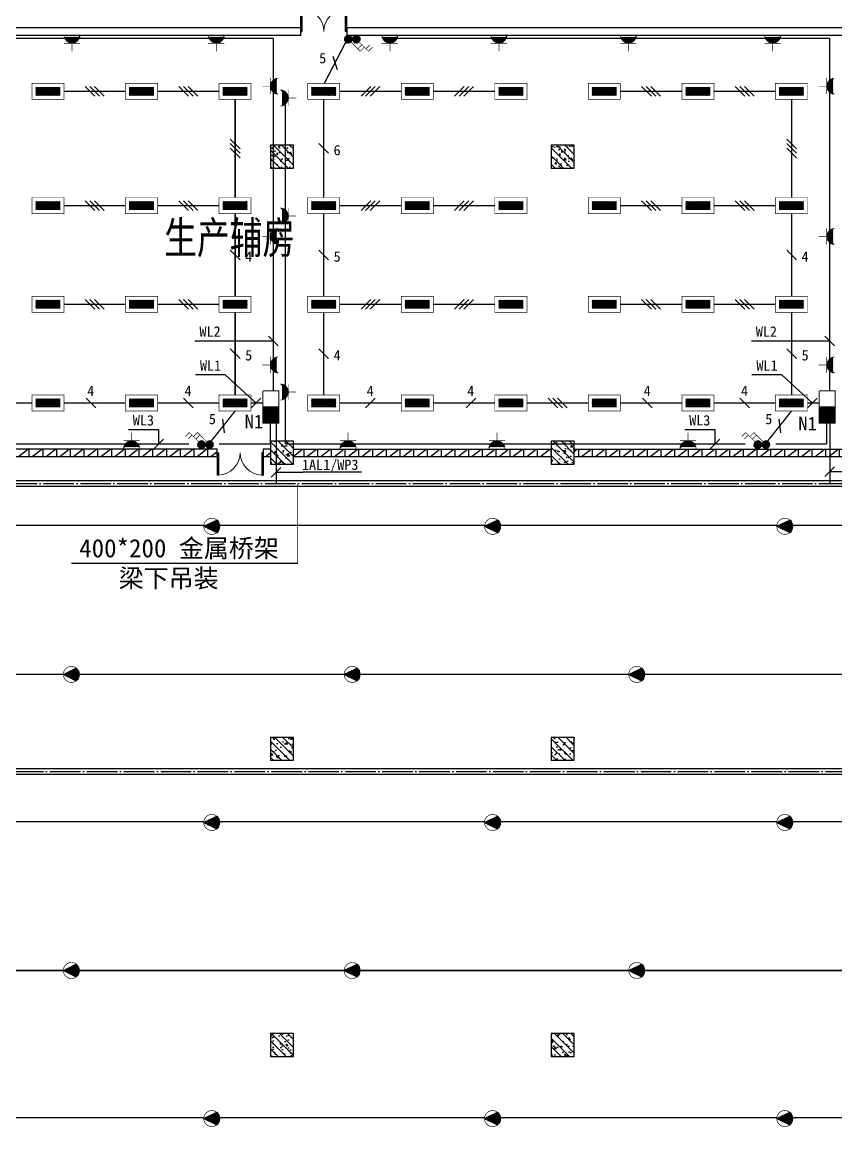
# Model space of a CAD drawing. Header units: millimetres. Extents: x -633009578 to 5705885, y -633235091 to 2571734.
# Drawn here: x 2807105 to 2833770, y 2076350 to 2112540 of the extents above; entities that cross this region are included whole.
import ezdxf

# ---------------------------------------------------------------- set-up
doc = ezdxf.new("R2010")
doc.units = ezdxf.units.MM
doc.header["$LTSCALE"] = 1000
doc.header["$MEASUREMENT"] = 0
doc.linetypes.add('DOTE', pattern=[2.4200000000000004, 2, -0.2, 0.02, -0.2])
doc.layers.get('0').update_dxf_attribs({"color": 9})
for name, color, linetype in [('3T_WOOD', 21, 'Continuous'), ('A-COLUM(柱)', 255, 'Continuous'), ('A-DOOR(门）', 4, 'Continuous'), ('A-HATH(填充)', 8, 'Continuous'), ('A-TEXT(房间)', 243, 'Continuous'), ('A-WALL(墙)', 255, 'Continuous'), ('电-强电平面-标注', 3, 'Continuous'), ('电-强电平面-线缆', 3, 'Continuous'), ('电-桥架', 4, 'Continuous'), ('设备-插座', 3, 'Continuous'), ('设备-照明', 3, 'Continuous'), ('设备-箱柜', 3, 'Continuous')]:
    doc.layers.add(name, color=color, linetype=linetype)
doc.styles.add('_TCH', font='simhei.ttf', dxfattribs={"width": 0.75, "bigfont": 'hztxt.shx'})
doc.styles.add('ELEC-DIM', font='simhei.ttf')
doc.styles.add('IDQSTYLE', font='simhei.ttf', dxfattribs={"width": 0.707, "bigfont": 'hztxt.shx'})
pattern_1 = [(0, (-1310557.920547368, -13.22285339003429), (0, 350), []), (37.875, (-1310157.920547368, -13.22285339003429), (-169.61527734408, 218.0766567528281), []), (90, (-1310157.920547368, -13.22285339003429), (-450, 2.755455298081545e-14), [])]

# ---------------------------------------------------------------- blocks, each defined once
blk = doc.blocks.new('$DorLib2D$00000002')
for p, q in [((-0.5, -5.684341886080802e-17), (-0.5000000000000007, 0.4875)), ((-0.4750000000000007, 0.4875), (-0.5000000000000007, 0.4875)), ((-0.475, -2.842170943040401e-17), (-0.4750000000000007, 0.4875)), ((0.475, -2.842170943040401e-17), (0.4750000000000007, 0.4875)), ((0.4750000000000007, 0.4875), (0.5000000000000007, 0.4875)), ((0.5, -5.684341886080802e-17), (0.5000000000000007, 0.4875)), ((-0.5, -5.684341886080802e-17), (-0.475, -2.842170943040401e-17)), ((0.5, -5.684341886080802e-17), (0.475, -2.842170943040401e-17))]:
    blk.add_line(p, q)
at = {"lineweight": 13}
for centre, start, end in [((-0.4875, -4.263256414560601e-17), 0, 88.53071641864632), ((0.4875, -4.263256414560601e-17), 91.4692835813537, 180)]:
    blk.add_arc(centre, 0.4875, start, end, dxfattribs=at)
blk = doc.blocks.new('_FZH')
h = blk.add_hatch()
h.set_pattern_fill('钢筋混凝土', color=256, scale=0.1, style=0)
h.set_pattern_definition([(45, (0, 0), (-0.1767766952966369, 0.1767766952966369), []), (50, (0, 0), (0.7172601826007535, -0.06275213498259512), [0.07500000000000001, -0.8250000000000001]), (355, (0, 0), (-0.138751333613, 0.7521921337000119), [0.06, -0.66]), (100.4514, (0.05977168000000001, -0.00522934), (0.5785093817140216, 0.6894395420609536), [0.06374019, -0.701142112]), (46.1842, (0, 0.2), (1.067241048625645, -0.1655190143290181), [0.1125, -1.2375]), (96.6356, (0.088936745, 0.186206693), (0.9346627055487033, 0.9741178709004418), [0.095610288, -1.051713]), (351.1842, (0, 0.2), (0.9346619451336272, 0.9741186009253247), [0.09000000000000001, -0.9900000000000001]), (21, (0.1, 0.15), (0.5969070521184617, -0.4026188906653388), [0.07500000000000001, -0.8250000000000001]), (326, (0.1, 0.15), (0.2433153319215824, 0.7251500450468529), [0.06, -0.66]), (71.4514, (0.149742233, 0.116448394), (0.84022262858149, 0.3225304967099524), [0.06374019, -0.701142112]), (37.50000000000001, (0, 0), (0.01215985531729062, 0.3328938538313115), [0, -0.652, 0, -0.67, 0, -0.6625000000000001]), (7.499999999999999, (0, 0), (0.2630695374421486, 0.3944117118823603), [0, -0.382, 0, -0.637, 0, -0.2525]), (-32.5, (-0.223, 0), (0.533822436172409, -0.02255487173437976), [0, -0.25, 0, -0.78, 0, -1.035]), (-42.5, (-0.323, 0), (0.5831861693423862, 0.1001049823323177), [0, -0.325, 0, -0.518, 0, -0.735])])
h.paths.add_polyline_path([(-0.5, -0.5), (0.5, -0.5), (0.5, 0.5), (-0.5, 0.5)])
blk.add_lwpolyline([(-0.5, -0.5), (0.5, -0.5), (0.5, 0.5), (-0.5, 0.5)], close=True)
blk = doc.blocks.new('9-29-1')
at = {"layer": 'A-HATH(填充)'}
h = blk.add_hatch(dxfattribs=at)
h.set_pattern_fill('空心砖', color=256, scale=100, style=0)
h.set_pattern_definition(pattern_1)
h.paths.add_polyline_path([(1150915.598288357, 1420577.113137866), (1150915.598288357, 1420337.113137866), (1157620.598288589, 1420337.113137874), (1157620.598288589, 1420577.113137874)])
h = blk.add_hatch(dxfattribs=at)
h.set_pattern_fill('空心砖', color=256, scale=100, style=0)
h.set_pattern_definition(pattern_1)
h.paths.add_polyline_path([(1159365.598288357, 1420337.113137871), (1159365.598288357, 1420577.113137871), (1159120.598288589, 1420577.113137874), (1159120.598288589, 1420337.113137874)])
h = blk.add_hatch(dxfattribs=at)
h.set_pattern_fill('空心砖', color=256, scale=100, style=0)
h.set_pattern_definition(pattern_1)
h.paths.add_polyline_path([(1168565.598288357, 1420337.113137866), (1168565.598288357, 1420577.113137866), (1160115.598288357, 1420577.113137866), (1160115.598288357, 1420337.113137866)])
h = blk.add_hatch(dxfattribs=at)
h.set_pattern_fill('空心砖', color=256, scale=100, style=0)
h.set_pattern_definition(pattern_1)
h.paths.add_polyline_path([(1178265.598288357, 1420337.113137866), (1178265.598288357, 1420577.113137866), (1169315.598288357, 1420577.113137866), (1169315.598288357, 1420337.113137866)])
at = {"layer": 'A-WALL(墙)'}
for p, q in [((1160360.59828859, 1434377.113137867), (1138255.598288081, 1434377.113137864)), ((1160360.59828859, 1434137.113137866), (1160360.59828859, 1434377.113137867)), ((1178090.598288081, 1434377.113137869), (1161860.598288081, 1434377.113137867)), ((1161860.598288081, 1434377.113137867), (1161860.598288081, 1434137.113137866)), ((1138255.598288081, 1434137.113137866), (1160360.59828859, 1434137.113137866)), ((1161860.598288081, 1434137.113137866), (1178090.598288081, 1434137.113137866)), ((1157620.598288589, 1420577.113137874), (1150915.598287918, 1420577.113137838)), ((1157620.598288589, 1420337.113137874), (1157620.598288589, 1420577.113137874)), ((1159365.598287918, 1420577.113137517), (1159120.598288589, 1420577.113137874)), ((1159120.598288589, 1420577.113137874), (1159120.598288589, 1420337.113137874)), ((1160115.598288569, 1420577.113137874), (1168565.598287918, 1420577.113137857)), ((1169315.598288569, 1420577.113137871), (1178265.598287918, 1420577.113137859)), ((1150915.598287918, 1420337.113137846), (1157620.598288589, 1420337.113137874)), ((1159120.598288589, 1420337.113137874), (1159365.598287918, 1420337.113138215)), ((1160115.598288569, 1420337.113137874), (1168565.598287918, 1420337.113137851)), ((1169315.598288569, 1420337.113137821), (1178265.598287918, 1420337.113137829))]:
    blk.add_line(p, q, dxfattribs=at)
at = {"layer": 'A-COLUM(柱)', "xscale": 750, "yscale": 750, "zscale": 750, "rotation": 270}
for p in [(1159740.598288357, 1430157.113137866), (1168940.598288357, 1430157.113137866), (1159740.598288357, 1420457.113137866), (1168940.598288357, 1420457.113137866), (1159740.598288357, 1410757.113137866), (1168940.598288357, 1410757.113137866), (1159740.598288357, 1401057.113137866), (1168940.598288357, 1401057.113137866)]:
    blk.add_blockref('_FZH', p, dxfattribs=at)
at = {"layer": 'A-DOOR(门）', "xscale": 1500, "yscale": 1500, "zscale": 1500}
blk.add_blockref('$DorLib2D$00000002', (1161110.598288519, 1434257.113137866), dxfattribs=at)
at = {"layer": 'A-DOOR(门）', "xscale": -1500, "yscale": 1500, "zscale": 1500, "rotation": 180}
blk.add_blockref('$DorLib2D$00000002', (1158370.598288262, 1420457.113137866), dxfattribs=at)
at = {"layer": 'A-TEXT(房间)', "style": '_TCH', "width": 0.75}
blk.add_text('生产辅房', height=1050, dxfattribs=at).set_placement((1155879.024409968, 1426974.648034238))
blk = doc.blocks.new('*X153')
at = {"color": 0, "linetype": 'Continuous'}
for p, q in [((234.7655414724513, 317.9212989399893), (239.3433150387835, 322.4990725063215)), ((234.7655414724513, 318.3455630087012), (238.9190509700716, 322.4990725063215)), ((234.7655414724513, 318.7698270774131), (238.4947869013596, 322.4990725063215)), ((234.7655414724513, 319.1940911461251), (238.0705228326477, 322.4990725063215)), ((234.7655414724513, 319.618355214837), (237.6462587639358, 322.4990725063215)), ((234.7655414724513, 320.0426192835489), (237.2219946952239, 322.4990725063215)), ((234.7655414724513, 320.4668833522609), (236.797730626512, 322.4990725063215)), ((234.7655414724513, 320.8911474209728), (236.3734665578, 322.4990725063215)), ((234.7655414724513, 321.3154114896847), (235.9492024890881, 322.4990725063215)), ((234.7655414724513, 321.7396755583966), (235.5249384203761, 322.4990725063215)), ((234.7655414724513, 322.1639396271086), (235.1006743516642, 322.4990725063215)), ((234.7675791074955, 317.4990725063215), (239.7655414724513, 322.4970348712774)), ((235.1918431762074, 317.4990725063215), (239.7655414724513, 322.0727708025654)), ((235.6161072449193, 317.4990725063215), (239.7655414724513, 321.6485067338535)), ((236.0403713136312, 317.4990725063215), (239.7655414724513, 321.2242426651416)), ((236.4646353823431, 317.4990725063215), (239.7655414724513, 320.7999785964296)), ((236.8888994510551, 317.4990725063215), (239.7655414724513, 320.3757145277177)), ((237.313163519767, 317.4990725063215), (239.7655414724513, 319.9514504590058)), ((237.7374275884789, 317.4990725063215), (239.7655414724513, 319.5271863902939)), ((238.1616916571909, 317.4990725063215), (239.7655414724513, 319.1029223215819)), ((238.5859557259028, 317.4990725063215), (239.7655414724513, 318.67865825287)), ((239.0102197946147, 317.4990725063215), (239.7655414724513, 318.2543941841581)), ((239.4344838633266, 317.4990725063215), (239.7655414724513, 317.8301301154461))]:
    blk.add_line(p, q, dxfattribs=at)
blk = doc.blocks.new('HC000435')
at = {"color": 0, "linetype": 'Continuous'}
blk.add_line((2.5, 0), (-2.5, 0), dxfattribs=at)
at = {"color": 0, "linetype": 'Continuous', "const_width": 0.3}
for points in [[(2.5, 0), (2.5, 5), (-2.5, 5)], [(-2.5, 5), (-2.5, 0)], [(-2.5, 0), (-2.5, -5), (2.5, -5), (2.5, 0)]]:
    blk.add_lwpolyline(points, dxfattribs=at)
at = {"color": 0, "linetype": 'Continuous'}
blk.add_blockref('*X153', (-237.2655414724513, -322.4990725063215), dxfattribs=at)
at = {"color": 0, "style": 'IDQSTYLE', "width": 0.7}
blk.add_attdef('PSFHATT', (4.500000000000028, -5), '', height=2.5, dxfattribs=at)
blk = doc.blocks.new('*X285')
at = {"color": 0, "linetype": 'Continuous'}
for p, q in [((159.595646846908, 156.7672197221619), (159.6233466819307, 156.7949195571846)), ((159.6640079704214, 156.5527381332005), (159.9061893944054, 156.7949195571846)), ((159.747532531186, 156.3534199814905), (160.18903210688, 156.7949195571846)), ((159.8446775338837, 156.1677222717137), (160.4718748193546, 156.7949195571846)), ((159.9544025265515, 155.9946045519069), (160.7547175318292, 156.7949195571846)), ((160.0760273856543, 155.833386698535), (161.0375602443038, 156.7949195571846)), ((160.2091522122192, 155.6836688126253), (161.3204029567785, 156.7949195571846)), ((160.3536147760518, 155.5452886639833), (161.6032456692531, 156.7949195571846)), ((160.5094741859558, 155.4183053614127), (161.8860883817277, 156.7949195571846)), ((160.6770167777584, 155.3030052407406), (162.1689310942023, 156.7949195571846)), ((160.8567856433337, 155.1999313938414), (162.451773806677, 156.7949195571846)), ((161.0496413096342, 155.1099443476672), (162.7346165191516, 156.7949195571846)), ((161.2568708631404, 155.0343311886988), (163.0174592316262, 156.7949195571846)), ((161.4803825063601, 154.9750001194438), (163.3003019441008, 156.7949195571846)), ((161.7230685552892, 154.9348434558983), (163.5831446565754, 156.7949195571846)), ((161.9895441276247, 154.9184763157592), (163.86598736905, 156.7949195571846)), ((162.2878715788766, 154.9339610545365), (164.4937876543064, 157.1398771299663)), ((162.6346011340941, 154.9978478972794), (164.4299008115636, 156.7931475747489)), ((163.0778250055067, 155.1582290562173), (164.2695196526256, 156.3499237033363))]:
    blk.add_line(p, q, dxfattribs=at)
blk = doc.blocks.new('HC001597')
at = {"color": 0, "linetype": 'Continuous', "const_width": 0.2}
for points in [[(0, 1.876521703951876), (0, 4.376521703951876)], [(2.549372027147328, 1.900129832397506), (-2.483025305961492, 1.900129832397506)], [(2.421006983541884, 0), (-2.421006983541884, 0)]]:
    blk.add_lwpolyline(points, dxfattribs=at)
blk.add_lwpolyline([(2.5, -0.6234782960481243, 0.1989123673796542), (1.76776695296634, 1.144288656918215, 0.1989123673796558), (4.205349176516791e-17, 1.876521703951876, 0.1989123673796558), (-1.76776695296634, 1.144288656918216, 0.1989123673796542), (-2.5, -0.6234782960481239)], format="xyb", dxfattribs=at)
at = {"color": 0, "linetype": 'Continuous', "rotation": 180}
blk.add_blockref('*X285', (162.0093508556101, 156.7949195571846), dxfattribs=at)
at = {"color": 0, "style": 'IDQSTYLE', "width": 0.7}
blk.add_attdef('PSFHATT', (4.549372027147328, -0.6234783060481244), '', height=2.5, dxfattribs=at)
blk = doc.blocks.new('*X157')
at = {"color": 0, "linetype": 'Continuous'}
for p, q in [((261.9988066744281, 135.850956910748), (263.2375091559566, 137.0896593922765)), ((262.0234026256783, 135.5927101495236), (263.4957559171792, 137.0650634410244)), ((262.0463461952987, 136.1813391440932), (262.9071269225657, 137.0421198713602)), ((262.0884022348038, 135.3748670461744), (263.7135990205094, 137.00006383188)), ((262.1829592200917, 135.1865813189878), (263.9018847477136, 136.9055068466096)), ((262.3023466942452, 135.0231260806666), (264.0653399860179, 136.7861193724393)), ((262.4446987243758, 134.8826353983226), (264.205830668362, 136.6437673423088)), ((262.6100901587723, 134.7651841202445), (264.3232819464568, 136.478375907929)), ((262.8005700291263, 134.6728212781239), (264.4156447885779, 136.2878960375755)), ((263.0211904412342, 134.6105989777572), (264.4778670889456, 136.0672756254685)), ((263.2836307586351, 134.5901965826834), (264.4982694840214, 135.8048353080697)), ((263.6234742990336, 134.6471974106073), (264.4412686561033, 135.464991767677))]:
    blk.add_line(p, q, dxfattribs=at)
blk = doc.blocks.new('HC000107')
at = {"color": 0, "linetype": 'Continuous', "const_width": 0.2}
for points in [[(0.8838834764831067, 2.133883476483163), (3.75, 5), (5, 3.75)], [(2.898879886034138, 4.275409520972289), (4.191507707965854, 3.019373591507303)]]:
    blk.add_lwpolyline(points, dxfattribs=at)
blk.add_lwpolyline([(0.88388347648322, 0.3661165235168934, 0.1989123673796338), (1.249999999999944, 1.250000000000057, 0.1989123673796269), (0.8838834764831636, 2.13388347648322, 0.1989123673796352), (4.172009959724221e-16, 2.5, 0.1989123673796539), (-0.8838834764831627, 2.13388347648322, 0.1989123673796721), (-1.250000000000056, 1.250000000000057, 0.1989123673796564), (-0.8838834764832764, 0.3661165235168368, 0.198912367379673), (0, 0, 0.198912367379652)], format="xyb", close=True, dxfattribs=at)
at = {"color": 0, "linetype": 'Continuous'}
blk.add_blockref('*X157', (-263.2487560761182, -134.5897099905746), dxfattribs=at)
at = {"color": 0, "style": 'IDQSTYLE', "width": 0.7}
blk.add_attdef('PSFHATT', (7, -1e-08), '', height=2.5, dxfattribs=at)
blk = doc.blocks.new('*X353')
at = {"color": 0, "linetype": 'Continuous'}
for p, q in [((277.1059544658493, 221.9516255332986), (279.536990929048, 224.3826619964973)), ((277.1059544658493, 222.2344682457732), (279.2541482165735, 224.3826619964973)), ((277.1059544658493, 222.5173109582479), (278.9713055040988, 224.3826619964973)), ((277.1059544658493, 222.8001536707225), (278.6884627916242, 224.3826619964973)), ((277.1059544658493, 223.0829963831971), (278.4056200791496, 224.3826619964973)), ((277.1059544658493, 223.3658390956717), (278.122777366675, 224.3826619964973)), ((277.1059544658493, 223.6486818081463), (277.8399346542004, 224.3826619964973)), ((277.1059544658493, 223.9315245206209), (277.5570919417257, 224.3826619964973)), ((277.1059544658493, 224.2143672330955), (277.2742492292511, 224.3826619964973)), ((277.3198336415227, 221.8826619964973), (279.8198336415227, 224.3826619964973)), ((277.6026763539973, 221.8826619964973), (280.1026763539973, 224.3826619964973)), ((277.8855190664719, 221.8826619964973), (280.3855190664719, 224.3826619964973)), ((278.1683617789465, 221.8826619964973), (280.6683617789466, 224.3826619964973)), ((278.4512044914212, 221.8826619964973), (280.9512044914212, 224.3826619964973)), ((278.7340472038958, 221.8826619964973), (281.2340472038958, 224.3826619964973)), ((279.0168899163704, 221.8826619964973), (281.5168899163704, 224.3826619964973)), ((279.299732628845, 221.8826619964973), (281.799732628845, 224.3826619964973)), ((279.5825753413196, 221.8826619964973), (282.0825753413196, 224.3826619964973)), ((279.8654180537943, 221.8826619964973), (282.3654180537943, 224.3826619964973)), ((280.1482607662689, 221.8826619964973), (282.6482607662689, 224.3826619964973)), ((280.4311034787435, 221.8826619964973), (282.9311034787435, 224.3826619964973)), ((280.7139461912181, 221.8826619964973), (283.2139461912181, 224.3826619964973)), ((280.9967889036927, 221.8826619964973), (283.4967889036927, 224.3826619964973)), ((281.2796316161674, 221.8826619964973), (283.7796316161674, 224.3826619964973)), ((281.5624743286419, 221.8826619964973), (284.062474328642, 224.3826619964973)), ((281.8453170411166, 221.8826619964973), (284.3453170411166, 224.3826619964973)), ((282.1281597535912, 221.8826619964973), (284.6059544658494, 224.3604567087555)), ((282.4110024660658, 221.8826619964973), (284.6059544658494, 224.0776139962809)), ((282.6938451785405, 221.8826619964973), (284.6059544658494, 223.7947712838063)), ((282.976687891015, 221.8826619964973), (284.6059544658494, 223.5119285713317)), ((283.2595306034897, 221.8826619964973), (284.6059544658494, 223.229085858857)), ((283.5423733159643, 221.8826619964973), (284.6059544658494, 222.9462431463824)), ((283.8252160284389, 221.8826619964973), (284.6059544658494, 222.6634004339078)), ((284.1080587409135, 221.8826619964973), (284.6059544658494, 222.3805577214332)), ((284.3909014533882, 221.8826619964973), (284.6059544658494, 222.0977150089586))]:
    blk.add_line(p, q, dxfattribs=at)
blk = doc.blocks.new('HC000062')
at = {"color": 0, "linetype": 'Continuous', "const_width": 0.2}
for points in [[(-4.97662087547036, 2.499999999999943), (5.023379124529697, 2.499999999999943), (5.023379124529697, -2.500000000000057), (-4.97662087547036, -2.500000000000057), (-4.97662087547036, 2.499999999999943)], [(-3.72662087547036, 1.25), (-3.72662087547036, -1.250000000000057), (3.773379124529697, -1.250000000000057), (3.773379124529697, 1.25), (-3.72662087547036, 1.25)]]:
    blk.add_lwpolyline(points, dxfattribs=at)
at = {"color": 0, "linetype": 'Continuous'}
blk.add_blockref('*X353', (-280.8325753413197, -223.1326619964974), dxfattribs=at)
at = {"color": 0, "style": 'IDQSTYLE', "width": 0.7}
blk.add_attdef('PSFHATT', (7.023379124529697, -2.500000000000057), '', height=2.5, dxfattribs=at)
blk = doc.blocks.new('*X108')
at = {"color": 0}
for p, q in [((136.0879914567448, 111.480675471453), (136.5891116047425, 111.9817956194506)), ((136.3734191454286, 111.3418390914248), (137.4151954540143, 112.3836154000105)), ((136.6588468341124, 111.2030027113966), (138.2412793032861, 112.7854351805704)), ((136.9442745227961, 111.0641663313685), (139.0673631525579, 113.1872549611303)), ((137.2297022114799, 110.9253299513403), (139.8744412620303, 113.5700690018908)), ((137.5151299001637, 110.7864935713122), (140.0984677542244, 113.3698314253729)), ((137.8005575888474, 110.647657191284), (140.296945436022, 113.1440450384586)), ((138.0859852775312, 110.5088208112558), (140.4692639236895, 112.8920994574141)), ((138.371412966215, 110.3699844312277), (140.613526567314, 112.6120980323267)), ((138.6568406548987, 110.2311480511995), (140.7260447237948, 112.3003521200956)), ((138.9422683435825, 110.0923116711714), (140.8001002526411, 111.9501435802299)), ((139.2276960322663, 109.9534752911432), (140.8226944263358, 111.5484736852127)), ((139.51312372095, 109.814638911115), (140.7634411569734, 111.0649563471384)), ((139.7985514096338, 109.6758025310869), (140.4970677059702, 110.3743188274233))]:
    blk.add_line(p, q, dxfattribs=at)
blk = doc.blocks.new('HC000092')
at = {"color": 0}
for p, q in [((-2.500000000000142, -1.989519660128281e-13), (1.543345329370851, 1.966744821857574)), ((-2.500000000000142, 1.989519660128281e-13), (1.543345329370851, -1.966744821857574))]:
    blk.add_line(p, q, dxfattribs=at)
at = {"color": 0, "linetype": 'Continuous', "const_width": 0.2}
blk.add_lwpolyline([(-1.7677669529659, -1.767766952965502, 0.1989123673796719), (-1.431228860470851e-13, -2.499999999999062, 0.1989123673796543), (1.767766952965616, -1.767766952965502, 0.1989123673796617), (2.499999999999858, 9.379164112033322e-13, 0.1989123673796613), (1.767766952965616, 1.767766952967264, 0.198912367379653), (-1.416224044503017e-13, 2.500000000000938, 0.1989123673796648), (-1.767766952965899, 1.767766952967265, 0.1989123673796613), (-2.500000000000142, 9.381115404892809e-13, 0.1989123673796762)], format="xyb", close=True, dxfattribs=at)
at = {"color": 0}
blk.add_arc((0, 0), 2.499999999999059, 308.1220102505408, 51.8779897494594, dxfattribs=at)
blk.add_blockref('*X108', (-138.3234359480451, -111.609359304874), dxfattribs=at)
at = {"color": 0, "style": 'IDQSTYLE', "width": 0.7}
blk.add_attdef('PSFHATT', (4.500000009999858, -2.500000009999062), '', height=2.5, dxfattribs=at)

msp = doc.modelspace()

# ---------------------------------------------------------------- linework, layer by layer
at = {"layer": '电-强电平面-标注'}
for p, q in [((2817290.999264486, 2111420.559424982), (2817425.995095152, 2110991.285473172)), ((2809175.106864604, 2110429.784385115), (2809493.304916139, 2110111.586333583)), ((2809325.106864604, 2110429.784385115), (2809643.304916139, 2110111.586333583)), ((2809475.106864604, 2110429.784385115), (2809793.304916139, 2110111.586333583)), ((2812241.773531291, 2110429.784385115), (2812559.971582825, 2110111.586333583)), ((2812391.773531291, 2110429.784385115), (2812709.971582825, 2110111.586333583)), ((2812541.773531291, 2110429.784385115), (2812859.971582825, 2110111.586333583)), ((2818528.214531975, 2110429.784385115), (2818210.01648044, 2110111.586333583)), ((2818678.214531975, 2110429.784385115), (2818360.01648044, 2110111.586333583)), ((2818828.214531975, 2110429.784385115), (2818510.01648044, 2110111.586333583)), ((2821594.881198661, 2110429.784385115), (2821276.683147127, 2110111.586333583)), ((2821744.881198661, 2110429.784385115), (2821426.683147127, 2110111.586333583)), ((2821894.881198661, 2110429.784385115), (2821576.683147127, 2110111.586333583)), ((2827405.106864309, 2110429.784385115), (2827723.304915844, 2110111.586333583)), ((2827555.106864309, 2110429.784385115), (2827873.304915844, 2110111.586333583)), ((2827705.106864309, 2110429.784385115), (2828023.304915844, 2110111.586333583)), ((2830471.773530995, 2110429.784385115), (2830789.97158253, 2110111.586333583)), ((2830621.773530995, 2110429.784385115), (2830939.97158253, 2110111.586333583)), ((2830771.773530995, 2110429.784385115), (2831089.97158253, 2110111.586333583)), ((2814245.759724213, 2108391.836333586), (2813927.56167268, 2108710.034385121)), ((2814245.759724213, 2108241.836333586), (2813927.56167268, 2108560.034385121)), ((2817142.426390586, 2108241.836333587), (2816824.228339052, 2108560.03438512)), ((2832475.759723919, 2108391.836333586), (2832157.561672386, 2108710.034385121)), ((2832475.759723919, 2108241.836333586), (2832157.561672386, 2108560.034385121)), ((2814245.759724213, 2108091.836333586), (2813927.56167268, 2108410.034385121)), ((2832475.759723919, 2108091.836333586), (2832157.561672386, 2108410.034385121)), ((2809175.106864604, 2106690.284385115), (2809493.304916139, 2106372.086333583)), ((2809325.106864604, 2106690.284385115), (2809643.304916139, 2106372.086333583)), ((2809475.106864604, 2106690.284385115), (2809793.304916139, 2106372.086333583)), ((2812241.773531291, 2106690.284385115), (2812559.971582825, 2106372.086333583)), ((2812391.773531291, 2106690.284385115), (2812709.971582825, 2106372.086333583)), ((2812541.773531291, 2106690.284385115), (2812859.971582825, 2106372.086333583)), ((2818528.214531975, 2106690.284385115), (2818210.01648044, 2106372.086333583)), ((2818678.214531975, 2106690.284385115), (2818360.01648044, 2106372.086333583)), ((2818828.214531975, 2106690.284385115), (2818510.01648044, 2106372.086333583)), ((2821594.881198661, 2106690.284385115), (2821276.683147127, 2106372.086333583)), ((2821744.881198661, 2106690.284385115), (2821426.683147127, 2106372.086333583)), ((2821894.881198661, 2106690.284385115), (2821576.683147127, 2106372.086333583)), ((2827405.106864309, 2106690.284385115), (2827723.304915844, 2106372.086333583)), ((2827555.106864309, 2106690.284385115), (2827873.304915844, 2106372.086333583)), ((2827705.106864309, 2106690.284385115), (2828023.304915844, 2106372.086333583)), ((2830471.773530995, 2106690.284385115), (2830789.97158253, 2106372.086333583)), ((2830621.773530995, 2106690.284385115), (2830939.97158253, 2106372.086333583)), ((2830771.773530995, 2106690.284385115), (2831089.97158253, 2106372.086333583)), ((2814245.759724215, 2104755.419666916), (2813927.56167268, 2105073.617718448)), ((2817142.426390586, 2104755.419666916), (2816824.228339052, 2105073.617718448)), ((2832475.759723919, 2104755.419666916), (2832157.561672384, 2105073.617718448)), ((2809175.106864604, 2103456.951051782), (2809493.304916139, 2103138.753000249)), ((2809325.106864604, 2103456.951051782), (2809643.304916139, 2103138.753000249)), ((2809475.106864604, 2103456.951051782), (2809793.304916139, 2103138.753000249)), ((2812241.773531291, 2103456.951051782), (2812559.971582825, 2103138.753000249)), ((2812391.773531291, 2103456.951051782), (2812709.971582825, 2103138.753000249)), ((2812541.773531291, 2103456.951051782), (2812859.971582825, 2103138.753000249)), ((2818528.214531975, 2103456.951051782), (2818210.01648044, 2103138.753000249)), ((2818678.214531975, 2103456.951051782), (2818360.01648044, 2103138.753000249)), ((2818828.214531975, 2103456.951051782), (2818510.01648044, 2103138.753000249)), ((2821594.881198661, 2103456.951051782), (2821276.683147127, 2103138.753000249)), ((2821744.881198661, 2103456.951051782), (2821426.683147127, 2103138.753000249)), ((2821894.881198661, 2103456.951051782), (2821576.683147127, 2103138.753000249)), ((2827405.106864309, 2103456.951051782), (2827723.304915844, 2103138.753000249)), ((2827555.106864309, 2103456.951051782), (2827873.304915844, 2103138.753000249)), ((2827705.106864309, 2103456.951051782), (2828023.304915844, 2103138.753000249)), ((2830471.773530995, 2103456.951051782), (2830789.97158253, 2103138.753000249)), ((2830621.773530995, 2103456.951051782), (2830939.97158253, 2103138.753000249)), ((2830771.773530995, 2103456.951051782), (2831089.97158253, 2103138.753000249)), ((2813764, 2102092.5), (2812769.06329114, 2102092.5)), ((2815338.5, 2102092.5), (2813764, 2102092.5)), ((2815179.400974233, 2102251.599025766), (2815497.599025767, 2101933.400974233)), ((2831993.999999705, 2102092.5), (2830999.063290844, 2102092.5)), ((2833568.499999705, 2102092.5), (2831993.999999705, 2102092.5)), ((2833409.400973937, 2102251.599025766), (2833727.599025472, 2101933.400974233)), ((2814245.759724215, 2101522.086333583), (2813927.56167268, 2101840.284385115)), ((2817142.426390586, 2101522.086333583), (2816824.228339052, 2101840.284385115)), ((2832475.759723919, 2101522.086333583), (2832157.561672384, 2101840.284385115)), ((2813763.5, 2100980.5), (2812787.550632911, 2100980.5)), ((2814769.5, 2100059.5), (2813763.5, 2100980.5)), ((2831993.499999705, 2100980.5), (2831017.550632617, 2100980.5)), ((2832999.499999705, 2100059.5), (2831993.499999705, 2100980.5)), ((2809203.900974231, 2100223.617718449), (2809522.099025764, 2099905.419666915)), ((2812391.773531272, 2100223.617718449), (2812709.971582805, 2099905.419666915)), ((2814928.599025766, 2100218.599025767), (2814610.400974234, 2099900.400974232)), ((2818678.214531993, 2100223.617718449), (2818360.016480461, 2099905.419666915)), ((2821971.214531993, 2100223.617718449), (2821653.016480461, 2099905.419666915)), ((2824343.349813846, 2100223.617718448), (2824661.547865381, 2099905.419666916)), ((2824493.349813846, 2100223.617718448), (2824811.547865381, 2099905.419666916)), ((2824643.349813846, 2100223.617718448), (2824961.547865381, 2099905.419666916)), ((2827433.900973937, 2100223.617718449), (2827752.099025469, 2099905.419666915)), ((2830621.773530977, 2100223.617718449), (2830939.97158251, 2099905.419666915)), ((2833158.599025471, 2100218.599025767), (2832840.400973938, 2099900.400974232)), ((2813673.196678263, 2099537.874978984), (2813724.091920836, 2099090.76238211)), ((2831903.196677968, 2099537.874978984), (2831954.091920541, 2099090.76238211)), ((2811581.5, 2099179.5), (2810586.56329114, 2099179.5)), ((2811581.5, 2098719), (2811581.5, 2099179.5)), ((2829811.499999705, 2099179.5), (2828816.563290844, 2099179.5)), ((2829811.499999705, 2098719), (2829811.499999705, 2099179.5)), ((2811740.599025766, 2098878.099025767), (2811422.400974234, 2098559.900974232)), ((2829970.599025471, 2098878.099025767), (2829652.400973938, 2098559.900974232)), ((2815583.987276815, 2097953.599025766), (2815265.78922528, 2097635.400974233)), ((2833721.487276815, 2097975.099025766), (2833403.28922528, 2097656.900974233)), ((2815424.888251048, 2097794.5), (2816303.8740949, 2097794.5)), ((2818223.5, 2097794.5), (2816303.8740949, 2097794.5)), ((2833562.388251048, 2097816), (2834441.3740949, 2097816))]:
    msp.add_line(p, q, dxfattribs=at)
at = {"layer": '电-强电平面-线缆', "color": 1, "linetype": 'Continuous', "const_width": 45}
for points in [[(2804739.36418285, 2112004.5), (2808500.968264917, 2112004.5)], [(2808981.332585474, 2112004.5), (2813228.968264917, 2112004.5)], [(2813709.332585474, 2112004.5), (2815338.5, 2112004.5)], [(2815338.5, 2110645.702767232), (2815338.5, 2112004.5)], [(2817007.651160886, 2110533.185359358), (2817709.343198752, 2111878.659538797)], [(2819394.764182555, 2112004.5), (2822488.999861997, 2112004.5)], [(2822969.364182556, 2112004.5), (2826730.968264621, 2112004.5)], [(2827211.33258518, 2112004.5), (2831458.968264621, 2112004.5)], [(2831939.33258518, 2112004.5), (2833568.499999705, 2112004.5)], [(2833568.499999705, 2110645.702767232), (2833568.499999705, 2112004.5)], [(2810492.539223704, 2110270.685359349), (2808475.872557038, 2110270.685359349)], [(2813559.205890371, 2110270.685359349), (2811542.539223704, 2110270.685359349)], [(2815338.5, 2105723.546938685), (2815338.5, 2110236.78540649)], [(2817510.782172894, 2110270.685359349), (2819527.44883956, 2110270.685359349)], [(2820577.44883956, 2110270.685359349), (2822594.115506228, 2110270.685359349)], [(2828722.53922341, 2110270.685359349), (2826705.872556742, 2110270.685359349)], [(2831789.205890076, 2110270.685359349), (2829772.53922341, 2110270.685359349)], [(2833568.499999705, 2105723.546938685), (2833568.499999705, 2110236.78540649)], [(2814086.660698447, 2110008.185359349), (2814086.660698447, 2106793.685359358)], [(2816983.327364819, 2110008.185359349), (2816983.327364819, 2106793.685359358)], [(2832316.660698151, 2110008.185359349), (2832316.660698151, 2106793.685359358)], [(2815726.789298515, 2106394.5994445), (2815726.789298516, 2109844.625267432)], [(2810492.539223704, 2106531.185359349), (2808475.872557038, 2106531.185359349)], [(2813559.205890371, 2106531.185359349), (2811542.539223704, 2106531.185359349)], [(2814086.660698447, 2106268.685359349), (2814086.660698447, 2103560.352026016)], [(2816983.327364819, 2106268.685359349), (2816983.327364819, 2103560.352026016)], [(2817510.782172894, 2106531.185359349), (2819527.44883956, 2106531.185359349)], [(2820577.44883956, 2106531.185359349), (2822594.115506228, 2106531.185359349)], [(2828722.53922341, 2106531.185359349), (2826705.872556742, 2106531.185359349)], [(2831789.205890076, 2106531.185359349), (2829772.53922341, 2106531.185359349)], [(2832316.660698151, 2106268.685359349), (2832316.660698151, 2103560.352026016)], [(2815726.789298515, 2100630.609707823), (2815726.789298515, 2105974.994779239)], [(2815338.5, 2101514.248011687), (2815338.5, 2105314.629577848)], [(2833568.499999705, 2101514.248011687), (2833568.499999705, 2105314.629577848)], [(2810492.539223704, 2103297.852026016), (2808475.872557038, 2103297.852026016)], [(2813559.205890371, 2103297.852026016), (2811542.539223704, 2103297.852026016)], [(2814086.660698447, 2103035.352026016), (2814086.660698447, 2100327.018692682)], [(2816983.327364819, 2103035.352026016), (2816983.327364819, 2100327.018692682)], [(2817510.782172894, 2103297.852026016), (2819527.44883956, 2103297.852026016)], [(2820577.44883956, 2103297.852026016), (2822594.115506228, 2103297.852026016)], [(2828722.53922341, 2103297.852026016), (2826705.872556742, 2103297.852026016)], [(2831789.205890076, 2103297.852026016), (2829772.53922341, 2103297.852026016)], [(2832316.660698151, 2103035.352026016), (2832316.660698151, 2100327.018692682)], [(2815338.5, 2100456.346595048), (2815338.5, 2101105.330650946)], [(2833568.499999705, 2100456.346595048), (2833568.499999705, 2101105.330650946)], [(2815726.789298515, 2098719), (2815726.789298515, 2100211.005042563)], [(2807430.782173242, 2100064.518692682), (2805414.115506575, 2100064.518692682)], [(2810492.539223704, 2100064.518692682), (2808475.872557038, 2100064.518692682)], [(2813559.205890371, 2100064.518692682), (2811542.539223704, 2100064.518692682)], [(2813310.627900626, 2098826.618668422), (2814086.660698473, 2099802.018692672)], [(2814609.205890385, 2100059.5), (2814993.988826899, 2100059.5)], [(2817510.782172894, 2100064.518692682), (2819527.44883956, 2100064.518692682)], [(2820577.44883956, 2100064.518692682), (2822594.115506228, 2100064.518692682)], [(2825660.782172946, 2100064.518692682), (2823644.11550628, 2100064.518692682)], [(2828722.53922341, 2100064.518692682), (2826705.872556742, 2100064.518692682)], [(2831789.205890076, 2100064.518692682), (2829772.53922341, 2100064.518692682)], [(2831540.62790033, 2098826.618668422), (2832316.660698178, 2099802.018692672)], [(2832839.205890089, 2100059.5), (2833223.988826605, 2100059.5)], [(2815235.5, 2098719), (2815235.5, 2099406.346595048)], [(2815439.680050727, 2099406.346595048), (2815439.680050727, 2097425.918108017)], [(2833465.499999705, 2098719), (2833465.499999705, 2099406.346595048)], [(2833580.584596002, 2099406.346595048), (2833580.584596002, 2097425.918108017)], [(2804646.579478672, 2098719), (2810478.73483623, 2098719)], [(2810906.325213304, 2098719), (2812577, 2098719)], [(2813562, 2098719), (2815235.5, 2098719)], [(2815726.789298515, 2098719), (2817569.820538592, 2098719)], [(2817997.410915667, 2098719), (2822448.989101302, 2098719)], [(2822876.579478377, 2098719), (2828708.734835934, 2098719)], [(2829136.325213009, 2098719), (2830806.999999705, 2098719)], [(2831791.999999705, 2098719), (2833465.499999705, 2098719)], [(2804380.864706771, 2096052.933666051), (2813059.123356802, 2096052.933666051)], [(2813580.864706771, 2096052.933666051), (2822259.123356802, 2096052.933666051)], [(2822780.864706771, 2096052.933666051), (2831834.123356802, 2096052.933666051)], [(2832355.864706771, 2096052.933666051), (2841552.873356802, 2096052.933666051)], [(2799782.594031787, 2091172.852026001), (2808457.394031787, 2091172.852026001)], [(2808982.594031787, 2091172.852026001), (2817657.394031787, 2091172.852026001)], [(2818182.594031787, 2091172.852026001), (2826982.394031787, 2091172.852026001)], [(2827507.594031787, 2091172.852026001), (2836688.644031787, 2091172.852026001)], [(2804380.864706771, 2086352.933666051), (2813059.123356802, 2086352.933666051)], [(2813580.864706771, 2086352.933666051), (2822259.123356802, 2086352.933666051)], [(2822780.864706771, 2086352.933666051), (2831834.123356802, 2086352.933666051)], [(2832355.864706771, 2086352.933666051), (2841552.873356802, 2086352.933666051)], [(2799782.594031787, 2081472.852026001), (2808457.394031787, 2081472.852026001)], [(2808982.594031787, 2081472.852026001), (2817657.394031787, 2081472.852026001)], [(2818182.594031787, 2081472.852026001), (2826982.394031787, 2081472.852026001)], [(2827507.594031787, 2081472.852026001), (2836688.644031787, 2081472.852026001)], [(2804380.864706771, 2076652.933666051), (2813059.123356802, 2076652.933666051)], [(2813580.864706771, 2076652.933666051), (2822259.123356802, 2076652.933666051)], [(2822780.864706771, 2076652.933666051), (2831834.123356802, 2076652.933666051)], [(2832355.864706771, 2076652.933666051), (2841552.873356802, 2076652.933666051)]]:
    msp.add_lwpolyline(points, dxfattribs=at)
at = {"layer": '电-桥架', "color": 5, "linetype": 'DOTE', "ltscale": 0.5}
for p, q in [((2792074.75157005, 2097425.918108017), (2855668.310749719, 2097425.918108017)), ((2788656.547101805, 2087990.319789769), (2855668.310405932, 2087990.319789769))]:
    msp.add_line(p, q, dxfattribs=at)
at = {"layer": '电-桥架', "ltscale": 0.5}
msp.add_lwpolyline([(2855668.310749719, 2097325.918108017), (2792074.751570052, 2097325.918108017), (2792074.75157005, 2097525.918108017), (2855668.310749717, 2097525.918108017)], dxfattribs=at)
msp.add_lwpolyline([(2855668.310405934, 2087890.319789769), (2788656.547101805, 2087890.319789769), (2788656.547101805, 2088090.319789769), (2855668.310405932, 2088090.319789769)], close=True, dxfattribs=at)
at = {"layer": '设备-箱柜', "color": 6}
msp.add_lwpolyline([(2816135.377871616, 2097408, 15, 15, 0), (2816135.377871616, 2094810.917136807, 15, 15, 0), (2816135.377871616, 2094810.917136807, 45, 45, 0), (2808716.948181191, 2094810.917136807, 45, 45, 0)], format="xyseb", dxfattribs=at)

# ---------------------------------------------------------------- block references
at = {"layer": '3T_WOOD'}
msp.add_blockref('9-29-1', (1655879.395743424, 677977.51603476), dxfattribs=at)
at = {"layer": '设备-插座', "xscale": 105, "yscale": 105, "zscale": 160}
for p, rotation in [((2808741.150425196, 2112045.179992258), 180), ((2813469.150425196, 2112045.179992258), 180), ((2819154.682022276, 2112045.179992258), 180), ((2822729.182022276, 2112045.179992258), 180), ((2826971.1504249, 2112045.179992258), 180), ((2831699.1504249, 2112045.179992258), 180), ((2815437.788473129, 2110441.244086861), 90), ((2833667.788472834, 2110441.244086861), 90), ((2815634.358409169, 2110054.327600061), 270), ((2815634.358409169, 2106184.797111868), 270), ((2815437.78847307, 2105519.088258266), 90), ((2833667.788472774, 2105519.088258266), 90), ((2815437.788473129, 2101309.789331316), 90), ((2833667.788472834, 2101309.789331316), 90), ((2815634.358409169, 2100420.807375192), 270)]:
    msp.add_blockref('HC001597', p, dxfattribs=dict(at, rotation=rotation))
for p in [(2810692.530024767, 2098632.016487419), (2817783.615727129, 2098632.016487419), (2822662.78428984, 2098632.016487419), (2828922.530024472, 2098632.016487419)]:
    msp.add_blockref('HC001597', p, dxfattribs=at)
at = {"layer": '设备-照明', "xscale": -105, "yscale": 105, "zscale": 105, "rotation": 180}
for p in [(2817793.355395436, 2112110.748585342), (2818057.355395436, 2112110.748585342)]:
    msp.add_blockref('HC000107', p, dxfattribs=at)
at = {"layer": '设备-照明', "yscale": 105, "zscale": 105}
for name, p, xscale in [('HC000062', (2807953.327365087, 2110270.685359358), -105), ('HC000062', (2811019.994031774, 2110270.685359358), -105), ('HC000062', (2814086.66069846, 2110270.685359358), -105), ('HC000062', (2816983.327364805, 2110270.685359358), 105), ('HC000062', (2820049.994031492, 2110270.685359358), 105), ('HC000062', (2823116.660698178, 2110270.685359358), 105), ('HC000062', (2826183.327364792, 2110270.685359358), -105), ('HC000062', (2829249.994031479, 2110270.685359358), -105), ('HC000062', (2832316.660698165, 2110270.685359358), -105), ('HC000062', (2807953.327365087, 2106531.185359358), -105), ('HC000062', (2811019.994031774, 2106531.185359358), -105), ('HC000062', (2814086.66069846, 2106531.185359358), -105), ('HC000062', (2816983.327364805, 2106531.185359358), 105), ('HC000062', (2820049.994031492, 2106531.185359358), 105), ('HC000062', (2823116.660698178, 2106531.185359358), 105), ('HC000062', (2826183.327364792, 2106531.185359358), -105), ('HC000062', (2829249.994031479, 2106531.185359358), -105), ('HC000062', (2832316.660698165, 2106531.185359358), -105), ('HC000062', (2807953.327365087, 2103297.852026015), -105), ('HC000062', (2811019.994031774, 2103297.852026015), -105), ('HC000062', (2814086.66069846, 2103297.852026015), -105), ('HC000062', (2816983.327364805, 2103297.852026015), 105), ('HC000062', (2820049.994031492, 2103297.852026015), 105), ('HC000062', (2823116.660698178, 2103297.852026015), 105), ('HC000062', (2826183.327364792, 2103297.852026015), -105), ('HC000062', (2829249.994031479, 2103297.852026015), -105), ('HC000062', (2832316.660698165, 2103297.852026015), -105), ('HC000062', (2807953.327365087, 2100064.518692672), -105), ('HC000062', (2811019.994031774, 2100064.518692672), -105), ('HC000062', (2814086.66069846, 2100064.518692672), -105), ('HC000062', (2816983.327364805, 2100064.518692672), 105), ('HC000062', (2820049.994031492, 2100064.518692672), 105), ('HC000062', (2823116.660698178, 2100064.518692672), 105), ('HC000062', (2826183.327364792, 2100064.518692672), -105), ('HC000062', (2829249.994031479, 2100064.518692672), -105), ('HC000062', (2832316.660698165, 2100064.518692672), -105), ('HC000107', (2812981.711216675, 2098567.852026015), -105), ('HC000107', (2813245.711216675, 2098567.852026015), -105), ('HC000107', (2831211.71121638, 2098567.852026015), -105), ('HC000107', (2831475.71121638, 2098567.852026015), -105), ('HC000092', (2813319.994031787, 2096022.852026001), 105), ('HC000092', (2822519.994031787, 2096022.852026001), 105), ('HC000092', (2832094.994031787, 2096022.852026001), 105), ('HC000092', (2808719.994031787, 2091172.852026001), 105), ('HC000092', (2817919.994031787, 2091172.852026001), 105), ('HC000092', (2827244.994031787, 2091172.852026001), 105), ('HC000092', (2813319.994031787, 2086322.852026001), 105), ('HC000092', (2822519.994031787, 2086322.852026001), 105), ('HC000092', (2832094.994031787, 2086322.852026001), 105), ('HC000092', (2808719.994031787, 2081472.852026001), 105), ('HC000092', (2817919.994031787, 2081472.852026001), 105), ('HC000092', (2827244.994031787, 2081472.852026001), 105), ('HC000092', (2813319.994031787, 2076622.852026001), 105), ('HC000092', (2822519.994031787, 2076622.852026001), 105), ('HC000092', (2832094.994031787, 2076622.852026001), 105)]:
    msp.add_blockref(name, p, dxfattribs=dict(at, xscale=xscale))
at = {"layer": '设备-箱柜', "xscale": 105, "yscale": 105, "zscale": 160}
for p in [(2815256.488826899, 2099931.346595048), (2833486.488826605, 2099931.346595048)]:
    msp.add_blockref('HC000435', p, dxfattribs=at)

# ---------------------------------------------------------------- texts
at = {"layer": '电-强电平面-标注', "style": 'ELEC-DIM'}
for s, height, p in [('5', 339.8734177215189, (2816837.979202868, 2111189.008504091)), ('6', 339.8734177215189, (2817311.808377476, 2108175.935359356)), ('4', 339.8734177215189, (2814415.141711105, 2104689.518692685)), ('5', 339.8734177215189, (2817311.808377476, 2104689.518692685)), ('4', 339.8734177215189, (2832645.14171081, 2104689.518692685)), ('WL2', 339.8734177215189, (2812915.265822784, 2102234.905063291)), ('WL2', 339.8734177215189, (2831145.265822489, 2102234.905063291)), ('5', 339.8734177215189, (2814415.141711105, 2101456.185359352)), ('4', 339.8734177215189, (2817311.808377476, 2101456.185359352)), ('5', 339.8734177215189, (2832645.14171081, 2101456.185359352)), ('WL1', 339.8734177215189, (2812933.753164556, 2101122.905063291)), ('WL1', 339.8734177215189, (2831163.753164261, 2101122.905063291)), ('4', 339.8734177215189, (2809241.481012658, 2100289.518692682)), ('4', 339.8734177215189, (2812429.353569699, 2100289.518692682)), ('4', 339.8734177215189, (2818397.596518883, 2100289.518692682)), ('4', 339.8734177215189, (2821690.596518883, 2100289.518692682)), ('4', 339.8734177215189, (2827471.481012363, 2100289.518692682)), ('4', 339.8734177215189, (2830659.353569403, 2100289.518692682)), ('WL3', 339.8734177215189, (2810732.765822784, 2099325.702531646)), ('5', 339.8734177215189, (2813224.98059185, 2099369.486658596)), ('N1', 450, (2814397, 2099228.5)), ('WL3', 339.8734177215189, (2828962.765822489, 2099325.702531646)), ('5', 339.8734177215189, (2831454.980591555, 2099369.486658596)), ('N1', 450, (2832537.5, 2099162)), ('1AL1/WP3', 339.8734177215189, (2816275.400909249, 2097869.357913309))]:
    msp.add_text(s, height=height, dxfattribs=at).set_placement(p)
at = {"layer": '设备-箱柜', "color": 6, "style": 'ELEC-DIM'}
for s, p in [('400*200 金属桥架', (2808976.48274596, 2095005.621041695)), ('梁下吊装', (2810270.811493477, 2094021.292855075))]:
    msp.add_text(s, height=600, dxfattribs=at).set_placement(p)

doc.saveas('drawing.dxf')
